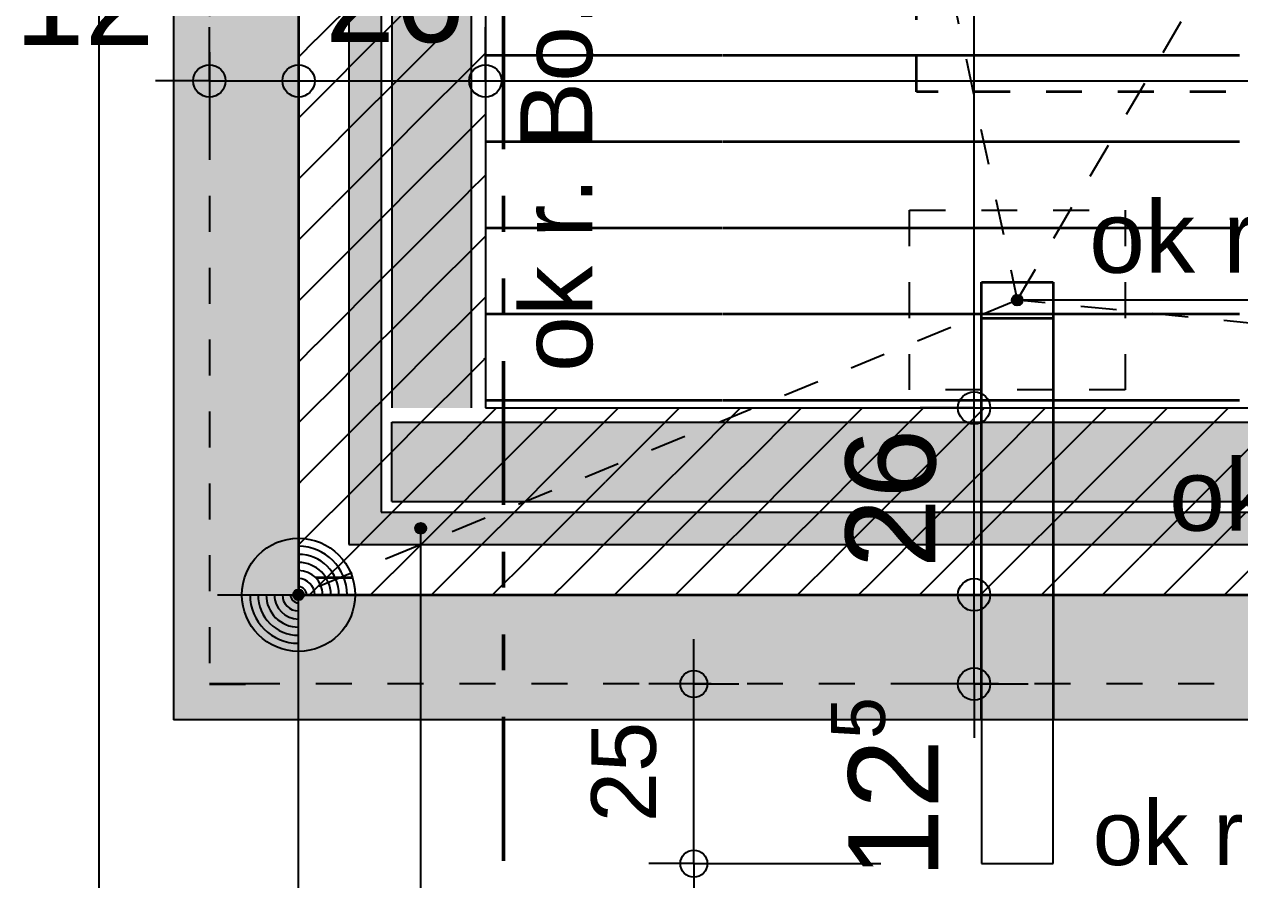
# Model space of a CAD drawing. Header units: centimetres. Extents: x 0.3 to 84.3, y 0.3 to 59.7.
# Drawn here: x 30.577 to 33.959, y 10.251 to 12.632 of the extents above; entities that cross this region are included whole.
import ezdxf

# ---------------------------------------------------------------- set-up
doc = ezdxf.new("R2010")
doc.units = ezdxf.units.CM
for name, pattern in [('AUSGEZOGEN', [0]), ('KURZGESTRICHELT', [0.25, 0.15, -0.1]), ('LINIE_17', [0.05, 0, -0.05]), ('LINIE_23', [0.79, 0.4, -0.13, 0, -0.13, 0, -0.13]), ('PHANTOM', [63.5, 31.75, -6.35, 6.35, -6.35, 6.35, -6.35]), ('PUNKT', [6.35, 0, -6.35]), ('RAND', [44.45, 12.7, -6.35, 12.7, -6.35, 0, -6.35]), ('VERDECKT', [9.525, 6.35, -3.175])]:
    doc.linetypes.add(name, pattern=pattern)
for name, color, linetype, lineweight in [('Ausbau Raeume', 7, 'AUSGEZOGEN', 35), ('Bauachsen grob', 7, 'RAND', 25), ('Beton Ansicht', 7, 'AUSGEZOGEN', 25), ('Beton verdeckt vorne', 7, 'KURZGESTRICHELT', 25), ('Bodenplatte', 7, 'AUSGEZOGEN', 35), ('Decke', 7, 'AUSGEZOGEN', 35), ('Detailmasse', 7, 'AUSGEZOGEN', 25), ('Dichtung', 240, 'AUSGEZOGEN', 25), ('Entwaesserungsb._ Retentionb', 251, 'AUSGEZOGEN', 50), ('Holz Fassadenverkleidung', 7, 'AUSGEZOGEN', 35), ('Holzgelaender', 7, 'AUSGEZOGEN', 50), ('Konstruktion oben', 7, 'VERDECKT', 25), ('Rolladen', 7, 'AUSGEZOGEN', 25), ('Spengler', 7, 'AUSGEZOGEN', 35), ('Text Koten', 7, 'AUSGEZOGEN', 50), ('Text Werkplan Ausfuehrung', 7, 'AUSGEZOGEN', 50), ('Werkplan- Ausfuehrungsmasse', 7, 'AUSGEZOGEN', 25)]:
    doc.layers.add(name, color=color, linetype=linetype, lineweight=lineweight)
doc.styles.add('ARIAL', font='ARIAL.TTF')

msp = doc.modelspace()

# ---------------------------------------------------------------- hatches: boundary and pattern name
at = {"layer": 'Holzgelaender', "linetype": 'AUSGEZOGEN', "lineweight": 25, "true_color": 0xe3e3e3}
msp.add_hatch(color=254, dxfattribs=at).paths.add_polyline_path([(31.48, 15.518), (31.48, 11.184), (37.28, 11.184), (37.28, 11.274), (31.57, 11.274), (31.57, 15.518)])
at = {"layer": 'Rolladen', "linetype": 'AUSGEZOGEN', "lineweight": 25, "true_color": 0xf2edfc}
for points in [[(31.6, 15.578), (31.6, 11.564), (31.82, 11.564), (31.82, 15.578)], [(31.6, 11.304), (37.34, 11.304), (37.34, 11.524), (31.6, 11.524)]]:
    msp.add_hatch(color=7, dxfattribs=at).paths.add_polyline_path(points)
at = {"layer": 'Spengler', "linetype": 'AUSGEZOGEN', "lineweight": 25, "true_color": 0xfafafa}
msp.add_hatch(color=7, dxfattribs=at).paths.add_polyline_path([(30.992, 15.618), (30.992, 10.696), (37.38, 10.696), (37.38, 11.044), (31.34, 11.044), (31.34, 15.618)])
at = {"layer": 'Text Koten', "linetype": 'AUSGEZOGEN', "lineweight": 25}
for points in [[(33.3271, 11.8565), (33.3271, 11.8715), (33.325, 11.864)], [(33.3325, 11.8511), (33.3325, 11.8769), (33.3271, 11.8715)], [(33.3325, 11.8511), (33.3271, 11.8715), (33.3271, 11.8565)], [(33.34, 11.849), (33.34, 11.879), (33.3325, 11.8769)], [(33.34, 11.849), (33.3325, 11.8769), (33.3325, 11.8511)], [(33.3475, 11.8511), (33.3475, 11.8769), (33.34, 11.879)], [(33.3475, 11.8511), (33.34, 11.879), (33.34, 11.849)], [(33.3529, 11.8565), (33.3529, 11.8715), (33.3475, 11.8769)], [(33.3529, 11.8565), (33.3475, 11.8769), (33.3475, 11.8511)], [(33.3529, 11.8715), (33.3529, 11.8565), (33.355, 11.864)], [(31.3325, 11.0569), (31.3475, 11.0569), (31.34, 11.059)], [(31.325, 11.044), (31.355, 11.044), (31.3529, 11.0515)], [(31.325, 11.044), (31.3529, 11.0515), (31.3271, 11.0515)], [(31.3271, 11.0365), (31.355, 11.044), (31.325, 11.044)], [(31.3271, 11.0515), (31.3529, 11.0515), (31.3475, 11.0569)], [(31.3271, 11.0515), (31.3475, 11.0569), (31.3325, 11.0569)], [(31.3271, 11.0365), (31.3529, 11.0365), (31.355, 11.044)], [(31.3325, 11.0311), (31.3529, 11.0365), (31.3271, 11.0365)], [(31.3325, 11.0311), (31.3475, 11.0311), (31.3529, 11.0365)], [(31.3475, 11.0311), (31.3325, 11.0311), (31.34, 11.029)]]:
    msp.add_hatch(color=7, dxfattribs=at).paths.add_polyline_path(points)
at = {"layer": 'Text Werkplan Ausfuehrung', "linetype": 'AUSGEZOGEN', "lineweight": 25}
for points in [[(31.665, 11.229), (31.695, 11.229), (31.6929, 11.2365)], [(31.665, 11.229), (31.6929, 11.2365), (31.6671, 11.2365)], [(31.6671, 11.2215), (31.695, 11.229), (31.665, 11.229)], [(31.6671, 11.2365), (31.6929, 11.2365), (31.6875, 11.2419)], [(31.6671, 11.2365), (31.6875, 11.2419), (31.6725, 11.2419)], [(31.6671, 11.2215), (31.6929, 11.2215), (31.695, 11.229)], [(31.6725, 11.2419), (31.6875, 11.2419), (31.68, 11.244)], [(31.6725, 11.2161), (31.6929, 11.2215), (31.6671, 11.2215)], [(31.6725, 11.2161), (31.6875, 11.2161), (31.6929, 11.2215)], [(31.6875, 11.2161), (31.6725, 11.2161), (31.68, 11.214)]]:
    msp.add_hatch(color=7, dxfattribs=at).paths.add_polyline_path(points)

# ---------------------------------------------------------------- linework, layer by layer
at = {"layer": 'Ausbau Raeume', "color": 254, "linetype": 'AUSGEZOGEN', "lineweight": 35}
for p, q in [((32.5182, 12.5446), (31.86, 12.5446)), ((33.2382, 12.5446), (32.5196, 12.5446)), ((33.9582, 12.5446), (33.2396, 12.5446)), ((32.5182, 12.3046), (31.86, 12.3046)), ((33.2382, 12.3046), (32.5196, 12.3046)), ((33.9582, 12.3046), (33.2396, 12.3046)), ((32.5182, 12.0646), (31.86, 12.0646)), ((33.2382, 12.0646), (32.5196, 12.0646)), ((33.9582, 12.0646), (33.2396, 12.0646)), ((32.5182, 11.8246), (31.86, 11.8246)), ((33.2382, 11.8246), (32.5196, 11.8246)), ((33.9582, 11.8246), (33.2396, 11.8246)), ((32.5182, 11.5846), (31.86, 11.5846)), ((33.2382, 11.5846), (32.5196, 11.5846)), ((33.9582, 11.5846), (33.2396, 11.5846))]:
    msp.add_line(p, q, dxfattribs=at)
at = {"layer": 'Bauachsen grob', "color": 32, "linetype": 'LINIE_23', "lineweight": 50, "true_color": 0xc36e14}
msp.add_line((31.91, 1.394), (31.91, 57.974), dxfattribs=at)
at = {"layer": 'Beton Ansicht', "color": 7, "linetype": 'AUSGEZOGEN', "lineweight": 25}
for p, q in [((31.86, 15.618), (31.86, 11.564)), ((31.86, 11.564), (37.48, 11.564))]:
    msp.add_line(p, q, dxfattribs=at)
at = {"layer": 'Beton verdeckt vorne', "color": 7, "linetype": 'VERDECKT', "lineweight": 25}
for p, q in [((31.34, 15.954), (31.34, 11.044)), ((31.34, 11.044), (37.48, 11.044))]:
    msp.add_line(p, q, dxfattribs=at)
at = {"layer": 'Bodenplatte', "color": 92, "linetype": 'VERDECKT', "lineweight": 35, "true_color": 0x00c600}
for p, q in [((31.34, 15.954), (31.34, 11.044)), ((31.34, 11.044), (62.72, 11.044))]:
    msp.add_line(p, q, dxfattribs=at)
at = {"layer": 'Decke', "color": 96, "linetype": 'PHANTOM', "lineweight": 35, "true_color": 0x006e00}
for p, q in [((31.34, 19.614), (31.34, 11.044)), ((31.34, 11.044), (62.72, 11.044))]:
    msp.add_line(p, q, dxfattribs=at)
at = {"layer": 'Decke', "color": 92, "linetype": 'LINIE_17', "lineweight": 35, "true_color": 0x00c600}
for p, q in [((33.06, 12.444), (33.06, 15.764)), ((37.52, 12.444), (33.06, 12.444))]:
    msp.add_line(p, q, dxfattribs=at)
at = {"layer": 'Detailmasse', "color": 240, "linetype": 'AUSGEZOGEN', "lineweight": 25}
for p, q in [((32.44, 10.796), (32.44, 10.921)), ((32.44, 10.796), (32.315, 10.796)), ((32.44, 10.796), (32.565, 10.796)), ((32.44, 10.796), (32.44, 10.796)), ((32.44, 10.296), (32.44, 10.796)), ((32.44, 10.296), (32.315, 10.296)), ((32.44, 10.296), (32.565, 10.296)), ((32.44, 10.296), (32.96, 10.296)), ((32.44, 10.296), (32.44, 10.171))]:
    msp.add_line(p, q, dxfattribs=at)
for centre in [(32.44, 10.796), (32.44, 10.296)]:
    msp.add_circle(centre, 0.0375, dxfattribs=at)
at = {"layer": 'Dichtung', "color": 21, "linetype": 'AUSGEZOGEN', "lineweight": 25, "true_color": 0xffa8a8}
for p, q in [((31.389, 12.5893), (31.6007, 12.801)), ((31.4738, 12.5045), (31.6855, 12.7162)), ((31.5587, 12.4196), (31.7704, 12.6313)), ((31.34, 12.5404), (31.3885, 12.5889)), ((31.8557, 12.5469), (31.86, 12.5512)), ((31.6435, 12.3348), (31.8552, 12.5465)), ((31.34, 12.3706), (31.4734, 12.504)), ((31.3465, 12.2075), (31.5583, 12.4192)), ((31.7284, 12.2499), (31.86, 12.3815)), ((31.4314, 12.1226), (31.6431, 12.3343)), ((31.5163, 12.0378), (31.728, 12.2495)), ((31.8132, 12.1651), (31.86, 12.2118)), ((31.34, 12.2009), (31.3461, 12.2071)), ((31.6011, 11.9529), (31.8128, 12.1646)), ((31.34, 12.0312), (31.431, 12.1222)), ((31.686, 11.8681), (31.86, 12.0421)), ((31.34, 11.8615), (31.5158, 12.0374)), ((31.389, 11.7408), (31.6007, 11.9525)), ((31.7708, 11.7832), (31.86, 11.8724)), ((31.4738, 11.6559), (31.6855, 11.8677)), ((31.5587, 11.5711), (31.7704, 11.7828)), ((31.34, 11.6918), (31.3885, 11.7404)), ((31.8557, 11.6984), (31.86, 11.7027)), ((31.6435, 11.4862), (31.8552, 11.6979)), ((31.34, 11.5221), (31.4734, 11.6555)), ((31.3465, 11.359), (31.5583, 11.5707)), ((31.7284, 11.4014), (31.891, 11.564)), ((32.0254, 11.5287), (32.0607, 11.564)), ((32.1102, 11.4438), (32.2304, 11.564)), ((32.1951, 11.359), (32.4001, 11.564)), ((32.4921, 11.4862), (32.5698, 11.564)), ((32.5769, 11.4014), (32.7395, 11.564)), ((32.8739, 11.5287), (32.9092, 11.564)), ((32.9587, 11.4438), (33.0789, 11.564)), ((33.0436, 11.359), (33.2486, 11.564)), ((33.3406, 11.4862), (33.4183, 11.564)), ((33.4254, 11.4014), (33.5881, 11.564)), ((33.7224, 11.5287), (33.7578, 11.564)), ((33.8073, 11.4438), (33.9275, 11.564)), ((33.8921, 11.359), (34.0972, 11.564)), ((31.8132, 11.3165), (32.0249, 11.5282)), ((32.6618, 11.3165), (32.8735, 11.5282)), ((33.5103, 11.3165), (33.722, 11.5282)), ((31.4314, 11.2741), (31.6431, 11.4858)), ((32.2799, 11.2741), (32.4916, 11.4858)), ((33.1285, 11.2741), (33.3402, 11.4858)), ((31.8981, 11.2317), (32.1098, 11.4434)), ((32.7466, 11.2317), (32.9583, 11.4434)), ((33.5951, 11.2317), (33.8069, 11.4434)), ((31.5163, 11.1893), (31.728, 11.401)), ((32.3648, 11.1893), (32.5765, 11.401)), ((33.2133, 11.1893), (33.425, 11.401)), ((31.34, 11.3524), (31.3461, 11.3585)), ((31.9829, 11.1468), (32.1946, 11.3585)), ((32.8315, 11.1468), (33.0432, 11.3585)), ((33.68, 11.1468), (33.8917, 11.3585)), ((31.6011, 11.1044), (31.8128, 11.3161)), ((32.4496, 11.1044), (32.6613, 11.3161)), ((33.2982, 11.1044), (33.5099, 11.3161)), ((31.34, 11.1827), (31.431, 11.2737)), ((32.0678, 11.062), (32.2795, 11.2737)), ((32.9163, 11.062), (33.128, 11.2737)), ((33.7649, 11.062), (33.9766, 11.2737)), ((31.7104, 11.044), (31.8977, 11.2313)), ((32.5589, 11.044), (32.7462, 11.2313)), ((33.4075, 11.044), (33.5947, 11.2313)), ((31.371, 11.044), (31.5158, 11.1888)), ((32.2195, 11.044), (32.3644, 11.1888)), ((33.0681, 11.044), (33.2129, 11.1888)), ((33.9166, 11.044), (34.0614, 11.1888)), ((31.8801, 11.044), (31.9825, 11.1464)), ((32.7286, 11.044), (32.831, 11.1464)), ((33.5772, 11.044), (33.6796, 11.1464)), ((31.5407, 11.044), (31.6007, 11.104)), ((32.3892, 11.044), (32.4492, 11.104)), ((33.2378, 11.044), (33.2977, 11.104)), ((32.0498, 11.044), (32.0674, 11.0615)), ((32.8983, 11.044), (32.9159, 11.0615)), ((33.7469, 11.044), (33.7644, 11.0615))]:
    msp.add_line(p, q, dxfattribs=at)
at = {"layer": 'Entwaesserungsb._ Retentionb', "color": 7, "linetype": 'LINIE_17', "lineweight": 25}
for p, q in [((31.66, 19.774), (33.34, 11.864)), ((33.34, 11.864), (37.995, 19.774)), ((33.34, 11.864), (31.34, 11.044)), ((37.995, 11.404), (33.34, 11.864))]:
    msp.add_line(p, q, dxfattribs=at)
at = {"layer": 'Holz Fassadenverkleidung', "color": 7, "linetype": 'LINIE_17', "lineweight": 25}
for p, q in [((31.092, 19.354), (31.092, 10.8231)), ((63.288, 10.796), (31.092, 10.796))]:
    msp.add_line(p, q, dxfattribs=at)
at = {"layer": 'Holzgelaender', "color": 7, "linetype": 'AUSGEZOGEN', "lineweight": 25}
for p, q in [((31.48, 15.518), (31.48, 11.184)), ((31.57, 15.518), (31.57, 11.274)), ((31.57, 11.274), (37.28, 11.274)), ((31.48, 11.184), (37.28, 11.184))]:
    msp.add_line(p, q, dxfattribs=at)
at = {"layer": 'Konstruktion oben', "color": 7, "linetype": 'PUNKT', "lineweight": 35}
for p, q in [((31.092, 47.732), (31.092, 10.796)), ((31.388, 15.618), (31.388, 11.092)), ((31.388, 11.092), (37.38, 11.092)), ((31.092, 10.796), (63.288, 10.796))]:
    msp.add_line(p, q, dxfattribs=at)
at = {"layer": 'Rolladen', "color": 202, "linetype": 'PHANTOM', "lineweight": 25}
for p, q in [((31.6, 15.578), (31.6, 11.564)), ((31.82, 15.578), (31.82, 11.564)), ((31.6, 11.304), (31.6, 11.524)), ((31.6, 11.524), (37.34, 11.524)), ((31.6, 11.304), (37.34, 11.304))]:
    msp.add_line(p, q, dxfattribs=at)
at = {"layer": 'Spengler', "color": 7, "linetype": 'AUSGEZOGEN', "lineweight": 25}
for p, q in [((30.992, 15.618), (30.992, 10.696)), ((31.34, 15.618), (31.34, 11.044)), ((31.34, 11.044), (37.38, 11.044)), ((37.38, 10.696), (30.992, 10.696))]:
    msp.add_line(p, q, dxfattribs=at)
at = {"layer": 'Spengler', "color": 240, "linetype": 'LINIE_17', "lineweight": 25}
for p, q in [((33.04, 12.114), (33.64, 12.114)), ((33.04, 11.614), (33.04, 12.114)), ((33.64, 12.114), (33.64, 11.614)), ((33.64, 11.614), (33.04, 11.614))]:
    msp.add_line(p, q, dxfattribs=at)
at = {"layer": 'Spengler', "color": 240, "linetype": 'VERDECKT', "lineweight": 35}
for p, q in [((33.24, 11.914), (33.44, 11.914)), ((33.24, 10.696), (33.24, 11.914)), ((33.44, 11.914), (33.44, 10.696)), ((33.24, 11.814), (33.44, 11.814))]:
    msp.add_line(p, q, dxfattribs=at)
at = {"layer": 'Spengler', "color": 240, "linetype": 'AUSGEZOGEN', "lineweight": 25}
for p, q in [((33.24, 10.696), (33.24, 10.296)), ((33.44, 10.296), (33.44, 10.696)), ((33.24, 10.296), (33.44, 10.296))]:
    msp.add_line(p, q, dxfattribs=at)
at = {"layer": 'Text Koten', "color": 7, "linetype": 'AUSGEZOGEN', "lineweight": 25}
for p, q in [((33.34, 11.879), (33.34, 11.879)), ((33.325, 11.864), (33.325, 11.864)), ((35.8333, 11.864), (33.34, 11.864)), ((33.34, 11.849), (33.34, 11.849)), ((33.355, 11.864), (33.355, 11.864)), ((31.34, 11.059), (31.34, 11.059)), ((31.325, 11.044), (31.325, 11.044)), ((31.34, 10.2233), (31.34, 11.044)), ((31.34, 11.029), (31.34, 11.029)), ((31.355, 11.044), (31.355, 11.044))]:
    msp.add_line(p, q, dxfattribs=at)
at = {"layer": 'Text Koten', "color": 240, "linetype": 'AUSGEZOGEN', "lineweight": 25}
for p, q in [((31.34, 10.819), (31.34, 11.269)), ((31.34, 10.8865), (31.34, 11.2015)), ((31.115, 11.044), (31.565, 11.044)), ((31.1827, 11.044), (31.4975, 11.044))]:
    msp.add_line(p, q, dxfattribs=at)
at = {"layer": 'Text Koten', "color": 7, "linetype": 'AUSGEZOGEN', "lineweight": 25}
for centre in [(33.34, 11.864), (31.34, 11.044)]:
    msp.add_circle(centre, 0.015, dxfattribs=at)
at = {"layer": 'Text Koten', "color": 240, "linetype": 'AUSGEZOGEN', "lineweight": 25}
msp.add_circle((31.34, 11.044), 0.1575, dxfattribs=at)
for radius, start, end in [(0.135, 0, 90), (0.1125, 0, 90), (0.09, 0, 90), (0.0675, 0, 90), (0.045, 0, 90), (0.0225, 0, 90), (0.135, 180, 270), (0.1125, 180, 270), (0.09, 180, 270), (0.0675, 180, 270), (0.045, 180, 270), (0.0225, 180, 270)]:
    msp.add_arc((31.34, 11.044), radius, start, end, dxfattribs=at)
at = {"layer": 'Text Werkplan Ausfuehrung', "color": 8, "linetype": 'AUSGEZOGEN', "lineweight": 25, "true_color": 0x737373}
msp.add_line((30.7855, 9.2353), (30.7855, 14.4011), dxfattribs=at)
at = {"layer": 'Text Werkplan Ausfuehrung', "color": 7, "linetype": 'AUSGEZOGEN', "lineweight": 25}
for p, q in [((31.665, 11.229), (31.665, 11.229)), ((31.68, 11.244), (31.68, 11.244)), ((31.68, 9.8633), (31.68, 11.229)), ((31.695, 11.229), (31.695, 11.229)), ((31.68, 11.214), (31.68, 11.214))]:
    msp.add_line(p, q, dxfattribs=at)
msp.add_circle((31.68, 11.229), 0.015, dxfattribs=at)
at = {"layer": 'Werkplan- Ausfuehrungsmasse', "color": 7, "linetype": 'AUSGEZOGEN', "lineweight": 25}
for p, q in [((31.092, 12.474), (31.092, 12.624)), ((31.34, 12.474), (31.34, 12.624)), ((31.86, 12.474), (31.86, 12.624)), ((31.092, 12.474), (30.942, 12.474)), ((31.092, 12.474), (31.092, 12.324)), ((31.092, 12.474), (31.092, 12.474)), ((31.092, 12.474), (31.34, 12.474)), ((31.34, 12.474), (31.34, 12.324)), ((31.34, 12.474), (31.34, 12.474)), ((31.86, 12.474), (31.86, 12.324)), ((31.86, 12.474), (31.86, 12.474)), ((33.22, 11.564), (33.07, 11.564)), ((33.22, 11.564), (33.37, 11.564)), ((33.22, 11.564), (33.22, 11.564)), ((33.22, 11.044), (33.07, 11.044)), ((33.22, 11.044), (33.37, 11.044)), ((33.22, 11.044), (33.22, 11.044)), ((33.22, 10.796), (33.07, 10.796)), ((33.22, 10.796), (33.37, 10.796)), ((33.22, 10.796), (33.22, 10.796)), ((33.22, 10.796), (33.22, 10.646))]:
    msp.add_line(p, q, dxfattribs=at)
for points in [[(33.22, 11.564), (33.22, 13.2453), (33.22, 13.2453), (33.22, 14.6706), (33.22, 14.6706), (33.22, 15.8717), (33.22, 15.8717), (33.22, 15.954)], [(31.34, 12.474), (31.498, 12.474), (31.498, 12.474), (31.86, 12.474)], [(31.86, 12.474), (32.5553, 12.474), (32.5553, 12.474), (34.5118, 12.474), (34.5118, 12.474), (35.9775, 12.474), (35.9775, 12.474), (37.48, 12.474)], [(33.22, 11.044), (33.22, 11.5116), (33.22, 11.5116), (33.22, 11.564)], [(33.22, 10.796), (33.22, 10.8308), (33.22, 10.8308), (33.22, 11.044)]]:
    msp.add_lwpolyline(points, dxfattribs=at)
for centre in [(31.092, 12.474), (31.34, 12.474), (31.86, 12.474), (33.22, 11.564), (33.22, 11.044), (33.22, 10.796)]:
    msp.add_circle(centre, 0.045, dxfattribs=at)

# ---------------------------------------------------------------- texts
at = {"layer": 'Detailmasse', "color": 240, "linetype": 'AUSGEZOGEN', "lineweight": 35, "insert": (32.3369, 10.4112), "char_height": 0.18, "width": 0.09, "attachment_point": 7, "rotation": 90, "style": 'ARIAL'}
msp.add_mtext('25', dxfattribs=at)
at = {"layer": 'Text Koten', "color": 7, "linetype": 'AUSGEZOGEN', "lineweight": 35, "insert": (32.16, 11.664), "char_height": 0.2, "width": 0.1, "attachment_point": 7, "rotation": 90, "style": 'ARIAL'}
msp.add_mtext('ok\\~r.\\~Bo.\\~:\\~+11.43', dxfattribs=at)
at = {"layer": 'Text Koten', "color": 7, "linetype": 'AUSGEZOGEN', "lineweight": 35, "attachment_point": 7, "style": 'ARIAL'}
for s, insert, char_height, width in [('ok\\~r.\\~Bo.\\~:\\~+11.37', (33.54, 11.9373), 0.2, 0.1), ('ok\\~r.\\~Br.\\~:\\~+11.64/+11.63', (33.7625, 11.2196), 0.2, 0.1), ('ok\\~r.\\~Bo.\\~:\\~+11.43', (33.55, 10.2893), 0.18, 0.09)]:
    msp.add_mtext(s, dxfattribs=dict(at, insert=insert, char_height=char_height, width=width))
at = {"layer": 'Werkplan- Ausfuehrungsmasse', "color": 7, "linetype": 'AUSGEZOGEN', "lineweight": 50, "char_height": 0.25, "width": 0.125, "attachment_point": 7, "style": 'ARIAL'}
for s, insert in [('12', (30.5504, 12.574)), ('26', (31.4138, 12.5783))]:
    msp.add_mtext(s, dxfattribs=dict(at, insert=insert))
at = {"layer": 'Werkplan- Ausfuehrungsmasse', "color": 7, "linetype": 'AUSGEZOGEN', "lineweight": 50, "attachment_point": 7, "rotation": 90, "style": 'ARIAL'}
for s, insert, char_height, width in [('26', (33.1157, 11.1178), 0.25, 0.125), ('5', (32.9742, 10.6428), 0.15, 0.075), ('12', (33.12, 10.2544), 0.25, 0.125)]:
    msp.add_mtext(s, dxfattribs=dict(at, insert=insert, char_height=char_height, width=width))

doc.saveas('drawing.dxf')
